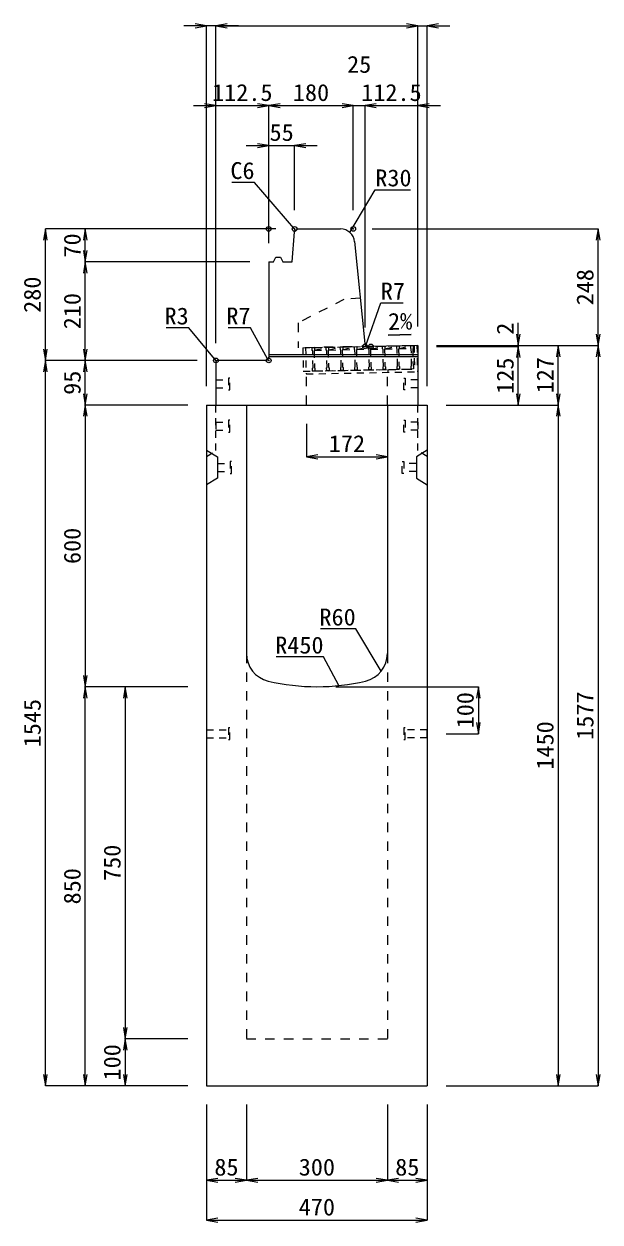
# Model space of a CAD drawing. Units: millimetres at full size; some dimension numbers follow another scale. Extents: x -18734 to 51600, y -18820 to 17820.
# Drawn here: x 13776 to 15003, y -15460 to -12908 of the extents above; entities that cross this region are included whole.
import ezdxf
from ezdxf.enums import TextEntityAlignment as Align

# ---------------------------------------------------------------- set-up
doc = ezdxf.new("R2010")
doc.units = ezdxf.units.MM
doc.header["$LTSCALE"] = 20
doc.header["$PDMODE"] = 32
doc.header["$PDSIZE"] = 10
doc.linetypes.add('USER1', pattern=[2, 1, -1])
doc.linetypes.add('USER2', pattern=[1.35, 0.75, -0.6])
for name, color, linetype, lineweight in [('インサート', 3, 'USER2', 9), ('グレーチング', 7, 'USER2', 5), ('受枠', 3, 'USER2', 9), ('寸法線', 7, 'Continuous', 13), ('引出線', 4, 'Continuous', 13), ('本体', 2, 'Continuous', 13), ('目地', 132, 'Continuous', 5)]:
    doc.layers.add(name, color=color, linetype=linetype, lineweight=lineweight)
doc.layers.add('作業エリア', color=11, linetype='Continuous')
doc.styles.add('ＭＳ 明朝', font='')
doc.styles.get('ＭＳ 明朝').set_extended_font_data('MS Mincho')

# ---------------------------------------------------------------- blocks, each defined once
blk = doc.blocks.new('open_arrow')
at = {"color": 0, "linetype": 'Continuous', "lineweight": -2}
blk.add_lwpolyline([(7.5, 1.25), (0, 0), (7.5, -1.25)], dxfattribs=at)

msp = doc.modelspace()

# ---------------------------------------------------------------- linework, layer by layer
at = {"layer": 'インサート'}
for p, q in [((14185, -13666.5), (14212, -13666.5)), ((14185, -13666.5), (14185, -13683.5)), ((14215, -13662.5), (14212, -13662.5)), ((14212, -13662.5), (14212, -13687.5)), ((14215, -13687.5), (14215, -13662.5)), ((14585, -13662.5), (14588, -13662.5)), ((14585, -13687.5), (14585, -13662.5)), ((14588, -13662.5), (14588, -13687.5)), ((14615, -13666.5), (14588, -13666.5)), ((14615, -13666.5), (14615, -13683.5)), ((14185, -13683.5), (14212, -13683.5)), ((14212, -13687.5), (14215, -13687.5)), ((14588, -13687.5), (14585, -13687.5)), ((14615, -13683.5), (14588, -13683.5)), ((14215, -13752.5), (14212, -13752.5)), ((14212, -13752.5), (14212, -13777.5)), ((14215, -13777.5), (14215, -13752.5)), ((14585, -13752.5), (14588, -13752.5)), ((14585, -13777.5), (14585, -13752.5)), ((14588, -13752.5), (14588, -13777.5)), ((14185, -13756.5), (14212, -13756.5)), ((14185, -13756.5), (14185, -13773.5)), ((14185, -13773.5), (14212, -13773.5)), ((14212, -13777.5), (14215, -13777.5)), ((14588, -13777.5), (14585, -13777.5)), ((14615, -13756.5), (14588, -13756.5)), ((14615, -13773.5), (14588, -13773.5)), ((14615, -13756.5), (14615, -13773.5)), ((14188.2, -13844.5), (14215.2, -13844.5)), ((14188.2, -13844.5), (14188.2, -13861.5)), ((14218.2, -13840.5), (14215.2, -13840.5)), ((14215.2, -13840.5), (14215.2, -13865.5)), ((14218.2, -13865.5), (14218.2, -13840.5)), ((14581.8, -13840.5), (14584.8, -13840.5)), ((14581.8, -13865.5), (14581.8, -13840.5)), ((14584.8, -13840.5), (14584.8, -13865.5)), ((14611.8, -13844.5), (14584.8, -13844.5)), ((14611.8, -13844.5), (14611.8, -13861.5)), ((14188.2, -13861.5), (14215.2, -13861.5)), ((14215.2, -13865.5), (14218.2, -13865.5)), ((14584.8, -13865.5), (14581.8, -13865.5)), ((14611.8, -13861.5), (14584.8, -13861.5)), ((14165, -14411.5), (14212, -14411.5)), ((14165, -14411.5), (14165, -14428.5)), ((14215, -14407.5), (14212, -14407.5)), ((14212, -14407.5), (14212, -14432.5)), ((14215, -14432.5), (14215, -14407.5)), ((14588, -14407.5), (14585, -14407.5)), ((14585, -14407.5), (14585, -14432.5)), ((14588, -14432.5), (14588, -14407.5)), ((14635, -14411.5), (14588, -14411.5)), ((14635, -14428.5), (14635, -14411.5)), ((14165, -14428.5), (14212, -14428.5)), ((14212, -14432.5), (14215, -14432.5)), ((14585, -14432.5), (14588, -14432.5)), ((14635, -14428.5), (14588, -14428.5))]:
    msp.add_line(p, q, dxfattribs=at)
at = {"layer": 'グレーチング'}
for p, q in [((14389.92, -13597.5), (14604.88, -13593.2)), ((14395.04, -13603.4), (14419.92, -13596.9)), ((14425.04, -13602.8), (14449.91, -13596.3)), ((14455.03, -13602.2), (14479.91, -13595.7)), ((14485.03, -13601.6), (14509.9, -13595.1)), ((14485.03, -13601.6), (14510.02, -13601.1)), ((14515.02, -13601), (14539.89, -13594.5)), ((14515.02, -13601), (14540.01, -13600.5)), ((14545.01, -13600.4), (14569.89, -13593.9)), ((14545.01, -13600.4), (14570.01, -13599.9)), ((14575.01, -13599.8), (14599.88, -13593.3)), ((14575.01, -13599.8), (14600, -13599.3)), ((14395.04, -13603.4), (14420.04, -13602.9)), ((14425.04, -13602.8), (14450.03, -13602.3)), ((14455.03, -13602.2), (14480.03, -13601.7)), ((14390.92, -13647.49), (14605.88, -13643.19))]:
    msp.add_line(p, q, dxfattribs=at)
for points in [[(14389.92, -13597.5), (14394.92, -13597.4), (14395.04, -13603.4), (14394.06, -13604.42), (14394.78, -13640.41), (14395.8, -13641.39), (14395.92, -13647.39), (14390.92, -13647.49), (14390.8, -13641.49), (14391.78, -13640.47), (14391.06, -13604.48), (14390.04, -13603.5)], [(14419.92, -13596.9), (14424.92, -13596.8), (14425.04, -13602.8), (14424.06, -13603.82), (14424.78, -13639.81), (14425.8, -13640.79), (14425.92, -13646.79), (14420.92, -13646.89), (14420.8, -13640.89), (14421.78, -13639.87), (14421.06, -13603.88), (14420.04, -13602.9)], [(14449.91, -13596.3), (14454.91, -13596.2), (14455.03, -13602.2), (14454.05, -13603.22), (14454.77, -13639.21), (14455.79, -13640.19), (14455.91, -13646.19), (14450.91, -13646.29), (14450.79, -13640.29), (14451.77, -13639.27), (14451.05, -13603.28), (14450.03, -13602.3)], [(14479.91, -13595.7), (14484.91, -13595.6), (14485.03, -13601.6), (14484.05, -13602.62), (14484.77, -13638.61), (14485.79, -13639.59), (14485.91, -13645.59), (14480.91, -13645.69), (14480.79, -13639.69), (14481.77, -13638.67), (14481.05, -13602.68), (14480.03, -13601.7)], [(14509.9, -13595.1), (14514.9, -13595), (14515.02, -13601), (14514.04, -13602.02), (14514.76, -13638.01), (14515.78, -13638.99), (14515.9, -13644.99), (14510.9, -13645.09), (14510.78, -13639.09), (14511.76, -13638.07), (14511.04, -13602.08), (14510.02, -13601.1)], [(14539.89, -13594.5), (14544.89, -13594.4), (14545.01, -13600.4), (14544.03, -13601.42), (14544.75, -13637.41), (14545.77, -13638.39), (14545.89, -13644.39), (14540.89, -13644.49), (14540.77, -13638.49), (14541.75, -13637.47), (14541.03, -13601.48), (14540.01, -13600.5)], [(14569.89, -13593.9), (14574.89, -13593.8), (14575.01, -13599.8), (14574.03, -13600.82), (14574.75, -13636.81), (14575.77, -13637.79), (14575.89, -13643.79), (14570.89, -13643.89), (14570.77, -13637.89), (14571.75, -13636.87), (14571.03, -13600.88), (14570.01, -13599.9)], [(14599.88, -13593.3), (14604.88, -13593.2), (14605, -13599.2), (14604.02, -13600.22), (14604.74, -13636.21), (14605.76, -13637.19), (14605.88, -13643.19), (14600.88, -13643.29), (14600.76, -13637.29), (14601.74, -13636.27), (14601.02, -13600.28), (14600, -13599.3)]]:
    msp.add_lwpolyline(points, close=True, dxfattribs=at)
at = {"layer": '作業エリア'}
for p in [(14297.5, -13345), (14352.5, -13345), (14477.5, -13345), (14502.5, -13595), (14515, -13595), (14185, -13625), (14297.5, -13625)]:
    msp.add_point(p, dxfattribs=at)
at = {"layer": '受枠'}
for p, q in [((14369.93, -13597.9), (14612.88, -13593.04)), ((14369.93, -13597.9), (14370.93, -13647.89)), ((14375.93, -13597.78), (14377.05, -13653.77)), ((14606.88, -13593.16), (14607.88, -13643.15)), ((14612.88, -13593.04), (14614, -13649.03)), ((14370.93, -13647.89), (14607.88, -13643.15)), ((14377.05, -13653.77), (14614, -13649.03)), ((14550.89, -13644.29), (14551.01, -13650.29))]:
    msp.add_line(p, q, dxfattribs=at)
at = {"layer": '寸法線'}
for p, q in [((14233, -12912.31), (14117, -12912.31)), ((14165, -13680), (14165, -12912.31)), ((14185, -12912.31), (14615, -12912.31)), ((14185, -13588), (14185, -12912.31)), ((14185, -13588), (14185, -12912.31)), ((14567, -12912.31), (14683, -12912.31)), ((14615, -13553), (14615, -12912.31)), ((14615, -13553), (14615, -12912.31)), ((14635, -13680), (14635, -12912.31)), ((14137, -13082.31), (14297.5, -13082.31)), ((14185, -13588), (14185, -13082.31)), ((14297.5, -13082.31), (14477.5, -13082.31)), ((14297.5, -13375), (14297.5, -13082.31)), ((14297.5, -13375), (14297.5, -13082.31)), ((14429.5, -13082.31), (14550.5, -13082.31)), ((14477.5, -13305), (14477.5, -13082.31)), ((14477.5, -13305), (14477.5, -13082.31)), ((14502.5, -13555), (14502.5, -13082.31)), ((14502.5, -13082.31), (14663, -13082.31)), ((14502.5, -13555), (14502.5, -13082.31)), ((14615, -13553), (14615, -13082.31)), ((14249.5, -13167.31), (14400.5, -13167.31)), ((14297.5, -13375), (14297.5, -13167.31)), ((14352.5, -13305), (14352.5, -13167.31)), ((13822.06, -13625), (13822.06, -13345)), ((14312.5, -13345), (13822.06, -13345)), ((13907.06, -13415), (13907.06, -13345)), ((14312.5, -13345), (13907.06, -13345)), ((14517.5, -13345), (14998.78, -13345)), ((14998.78, -13593), (14998.78, -13345)), ((13907.06, -13625), (13907.06, -13415)), ((14257.5, -13415), (13907.06, -13415)), ((14257.5, -13415), (13907.06, -13415)), ((14828.78, -13643), (14828.78, -13545)), ((14655, -13593), (14998.78, -13593)), ((14655, -13593), (14913.78, -13593)), ((14655, -13593), (14828.78, -13593)), ((14655, -13593), (14998.78, -13593)), ((14655, -13595), (14828.78, -13595)), ((14655, -13595), (14828.78, -13595)), ((14828.78, -13720), (14828.78, -13595)), ((14913.78, -13720), (14913.78, -13593)), ((14998.78, -13593), (14998.78, -15170)), ((13822.06, -15170), (13822.06, -13625)), ((14145, -13625), (13822.06, -13625)), ((14145, -13625), (13822.06, -13625)), ((13907.06, -13720), (13907.06, -13625)), ((14145, -13625), (13907.06, -13625)), ((14145, -13625), (13907.06, -13625)), ((13907.06, -13720), (13907.06, -14320)), ((14125, -13720), (13907.06, -13720)), ((14125, -13720), (13907.06, -13720)), ((14675, -13720), (14913.78, -13720)), ((14675, -13720), (14913.78, -13720)), ((14675, -13720), (14828.78, -13720)), ((14913.78, -13720), (14913.78, -15170)), ((14378, -13760), (14378, -13830.23)), ((14378, -13830.23), (14550, -13830.23)), ((14125, -14320), (13907.06, -14320)), ((13907.06, -15170), (13907.06, -14320)), ((14125, -14320), (13907.06, -14320)), ((13992.06, -14320), (13992.06, -15070)), ((14125, -14320), (13992.06, -14320)), ((14440, -14320), (14743.78, -14320)), ((14743.78, -14320), (14743.78, -14420)), ((14675, -14420), (14743.78, -14420)), ((14125, -15070), (13992.06, -15070)), ((13992.06, -15070), (13992.06, -15170)), ((14125, -15070), (13992.06, -15070)), ((14125, -15170), (13822.06, -15170)), ((14125, -15170), (13907.06, -15170)), ((14125, -15170), (13992.06, -15170)), ((14675, -15170), (14913.78, -15170)), ((14675, -15170), (14998.78, -15170)), ((14165, -15210), (14165, -15371.16)), ((14165, -15210), (14165, -15456.16)), ((14250, -15210), (14250, -15371.16)), ((14250, -15210), (14250, -15371.16)), ((14550, -15210), (14550, -15371.16)), ((14550, -15210), (14550, -15371.16)), ((14635, -15210), (14635, -15371.16)), ((14635, -15210), (14635, -15456.16)), ((14165, -15371.16), (14250, -15371.16)), ((14250, -15371.16), (14550, -15371.16)), ((14550, -15371.16), (14635, -15371.16)), ((14165, -15456.16), (14635, -15456.16))]:
    msp.add_line(p, q, dxfattribs=at)
at = {"layer": '引出線'}
for points in [[(14355.29, -13347.99), (14267.27, -13245.82), (14218.92, -13245.82)], [(14470.48, -13352.76), (14524.33, -13261.36), (14599, -13261.36)], [(14504.14, -13593.19), (14536.08, -13502.42), (14584.01, -13502.42)], [(14185.88, -13625.88), (14127.15, -13555.51), (14079.43, -13555.51)], [(14295.45, -13622.95), (14258.75, -13555.51), (14210.82, -13555.51)], [(14552.12, -13570.88), (14600.83, -13569.9), (14552.08, -13570.88)], [(14537.07, -14286.68), (14482.66, -14196.79), (14407.98, -14196.79)], [(14446.44, -14317.6), (14414.22, -14256.45), (14313.21, -14256.45)]]:
    msp.add_lwpolyline(points, dxfattribs=at)
at = {"layer": '本体'}
for p, q in [((14352.07, -13350.98), (14358.5, -13345)), ((14358.5, -13345), (14450.35, -13345)), ((14347.5, -13415), (14352.07, -13350.98)), ((14480.2, -13372.01), (14501.87, -13588.7)), ((14297.5, -13415), (14297.5, -13618)), ((14297.5, -13415), (14307.5, -13415)), ((14307.5, -13415), (14312.5, -13405)), ((14312.5, -13405), (14322.5, -13405)), ((14322.5, -13405), (14327.5, -13415)), ((14327.5, -13415), (14347.5, -13415)), ((14515, -13595), (14508.83, -13595)), ((14615, -13593), (14515, -13595)), ((14615, -13593), (14615, -13720)), ((14290.5, -13625), (14188, -13625)), ((14185, -13628), (14185, -13720)), ((14165, -13720), (14165, -15170)), ((14165, -13720), (14250, -13720)), ((14185, -13720), (14615, -13720)), ((14250, -13720), (14250, -14249.47)), ((14550, -13720), (14635, -13720)), ((14550, -13720), (14550, -14249.47)), ((14635, -13720), (14635, -15170)), ((14165, -15170), (14635, -15170))]:
    msp.add_line(p, q, dxfattribs=at)
at = {"layer": '本体', "linetype": 'USER1'}
for p, q in [((14457.5, -13495), (14360.5, -13545)), ((14492.2, -13492), (14457.5, -13495)), ((14360.5, -13545), (14360.5, -13598.09)), ((14515, -13595), (14360.5, -13598.09)), ((14378, -13720), (14378, -13647.75)), ((14550, -13720), (14550, -13644.31))]:
    msp.add_line(p, q, dxfattribs=at)
at = {"layer": '本体', "linetype": 'USER2', "lineweight": 9}
for p, q in [((14185, -13817), (14185, -13720)), ((14615, -13817), (14615, -13720)), ((14165, -13829.5), (14185, -13817)), ((14635, -13829.5), (14615, -13817))]:
    msp.add_line(p, q, dxfattribs=at)
at = {"layer": '本体', "lineweight": 9}
for p, q in [((14165, -13816), (14188.2, -13830.5)), ((14188.2, -13830.5), (14188.2, -13875.5)), ((14634.58, -13816.26), (14611.8, -13830.5)), ((14611.8, -13830.5), (14611.8, -13875.5)), ((14188.2, -13875.5), (14165, -13890)), ((14611.8, -13875.5), (14635, -13890))]:
    msp.add_line(p, q, dxfattribs=at)
at = {"layer": '本体', "linetype": 'USER1', "lineweight": 15}
for p, q in [((14250, -14249.47), (14250, -15070)), ((14550, -14249.47), (14550, -15070)), ((14250, -15070), (14550, -15070))]:
    msp.add_line(p, q, dxfattribs=at)
at = {"layer": '本体'}
for centre, radius, start, end in [((14450.35, -13375), 30, 5.71059, 90), ((14508.83, -13588), 7, 185.71059, 270), ((14188, -13628), 3, 90, 180), ((14290.5, -13618), 7, 270, 0), ((14310, -14249.47), 60, 180, 256.65764), ((14490, -14249.47), 60, 283.34236, 0), ((14400, -13870), 450, 256.65764, 283.34236)]:
    msp.add_arc(centre, radius, start, end, dxfattribs=at)
at = {"layer": '目地'}
for p, q in [((14615, -13613), (14297.5, -13613)), ((14615, -13617), (14297.5, -13617))]:
    msp.add_line(p, q, dxfattribs=at)

# ---------------------------------------------------------------- block references
at = {"layer": '寸法線', "xscale": 3.2, "yscale": 3.2}
for p, rotation in [((14165, -12912.31), 180), ((14615, -12912.31), 180), ((14615, -12912.31), 180), ((14185, -13082.31), 180), ((14297.5, -13082.31), 180), ((14477.5, -13082.31), 180), ((14477.5, -13082.31), 180), ((14297.5, -13167.31), 180), ((13822.06, -13345), 270), ((13907.06, -13345), 270), ((14998.78, -13345), 270), ((13907.06, -13415), 90), ((13907.06, -13415), 270), ((14828.78, -13593), 90), ((14998.78, -13593), 90), ((13822.06, -13625), 90), ((13907.06, -13625), 90), ((14828.78, -13595), 270), ((14828.78, -13595), 270), ((14913.78, -13593), 270), ((14998.78, -13593), 270), ((13822.06, -13625), 270), ((13907.06, -13625), 270), ((13907.06, -13720), 90), ((14828.78, -13720), 90), ((14913.78, -13720), 90), ((13907.06, -13720), 270), ((14913.78, -13720), 270), ((14550, -13830.23), 180), ((13907.06, -14320), 90), ((13907.06, -14320), 270), ((13992.06, -14320), 270), ((14743.78, -14320), 270), ((14743.78, -14420), 90), ((13992.06, -15070), 90), ((13992.06, -15070), 270), ((13822.06, -15170), 90), ((13907.06, -15170), 90), ((13992.06, -15170), 90), ((14913.78, -15170), 90), ((14998.78, -15170), 90), ((14250, -15371.16), 180), ((14550, -15371.16), 180), ((14635, -15371.16), 180), ((14635, -15456.16), 180)]:
    msp.add_blockref('open_arrow', p, dxfattribs=dict(at, rotation=rotation))
for p in [(14185, -12912.31), (14185, -12912.31), (14635, -12912.31), (14297.5, -13082.31), (14502.5, -13082.31), (14502.5, -13082.31), (14615, -13082.31), (14352.5, -13167.31), (14378, -13830.23), (14165, -15371.16), (14250, -15371.16), (14550, -15371.16), (14165, -15456.16)]:
    msp.add_blockref('open_arrow', p, dxfattribs=at)
at = {"layer": '引出線', "xscale": 0.0533, "yscale": 0.0533}
for p, rotation in [((14355.29, -13347.99), 130.7), ((14470.48, -13352.76), 59.5), ((14552.12, -13570.88), 1.1), ((14504.14, -13593.19), 70.6), ((14185.88, -13625.88), 129.8), ((14295.45, -13622.95), 118.6), ((14537.07, -14286.68), 121.2), ((14446.44, -14317.6), 117.8)]:
    msp.add_blockref('open_arrow', p, dxfattribs=dict(at, rotation=rotation))

# ---------------------------------------------------------------- texts
at = {"layer": '寸法線', "style": 'ＭＳ 明朝', "width": 1.05}
for s, p in [('25', (14490, -12994.31)), ('112.5', (14241.25, -13054.31)), ('180', (14387.5, -13054.31)), ('112.5', (14558.75, -13054.31)), ('55', (14325, -13139.31)), ('172', (14464, -13802.23)), ('85', (14207.5, -15343.16)), ('300', (14400, -15343.16)), ('85', (14592.5, -15343.16)), ('470', (14400, -15428.16))]:
    msp.add_text(s, height=36.03, dxfattribs=at).set_placement(p, align=Align.MIDDLE_CENTER)
for s, p in [('70', (13879.06, -13380)), ('248', (14970.78, -13469)), ('280', (13794.06, -13485)), ('210', (13879.06, -13520)), ('2', (14800.78, -13557.41)), ('125', (14800.78, -13657.5)), ('127', (14885.78, -13656.5)), ('95', (13879.06, -13672.5)), ('600', (13879.06, -14020)), ('100', (14715.78, -14370)), ('1577', (14970.78, -14381.5)), ('1545', (13794.06, -14397.5)), ('1450', (14885.78, -14445)), ('750', (13964.06, -14695)), ('850', (13879.06, -14745)), ('100', (13964.06, -15120))]:
    msp.add_text(s, height=36.03, rotation=90, dxfattribs=at).set_placement(p, align=Align.MIDDLE_CENTER)
at = {"layer": '引出線', "style": 'ＭＳ 明朝', "width": 1.05}
for s, p in [('C6', (14267.27, -13202.62)), ('R3', (14127.15, -13512.31)), ('R7', (14258.75, -13512.31)), ('R60', (14482.66, -14153.59)), ('R450', (14414.22, -14213.25))]:
    msp.add_text(s, height=36.03, dxfattribs=at).set_placement(p, align=Align.TOP_RIGHT)
for s, p in [('R30', (14524.33, -13218.16)), ('R7', (14536.08, -13459.22))]:
    msp.add_text(s, height=36.03, dxfattribs=at).set_placement(p, align=Align.TOP_LEFT)
msp.add_text('2%', height=36.03, rotation=1.146, dxfattribs=at).set_placement((14551.15, -13523.98), align=Align.TOP_LEFT)

doc.saveas('drawing.dxf')
